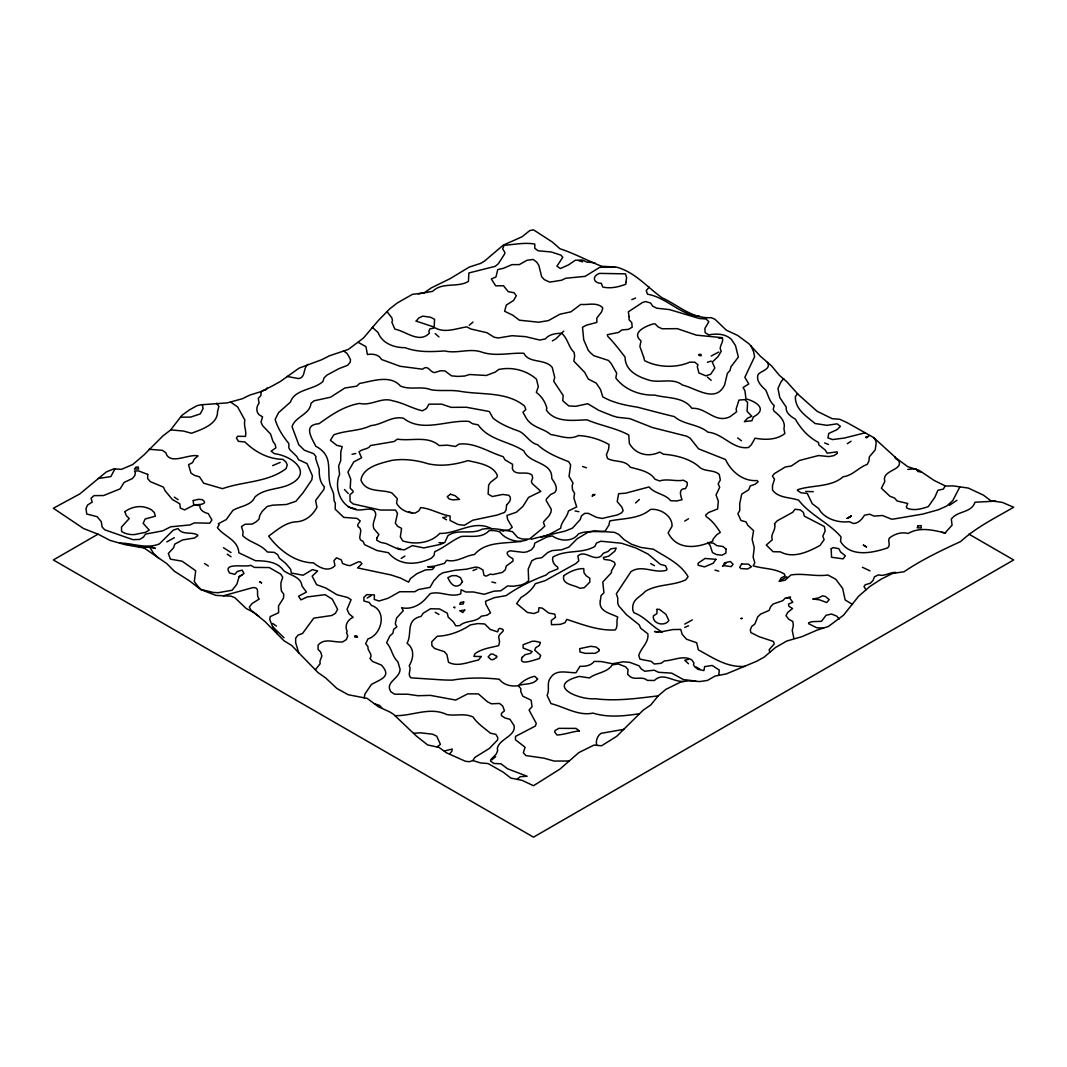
<?xml version="1.0" encoding="UTF-8"?>
<svg xmlns="http://www.w3.org/2000/svg" width="1067" height="1067" viewBox="0 0 1067 1067"><rect width="100%" height="100%" fill="white"/><g stroke="black" fill="none" stroke-linecap="round" stroke-linejoin="round"><path stroke-width="1.5" d="M261.082 391.509L260.922 395.55L258.267 398.378L259.081 403.219C256.333 406.354 255.867 411.435 258.921 414.596L262.535 416.864L261.015 422.105L262.549 425.586L270.578 434.056L272.979 441.391L275.179 444.499L275.9 447.847L271.111 451.208L274.406 453.662C292.851 455.876 314.738 473.708 287.81 485.285C277.047 489.513 264.016 488.793 255.013 496.915C251.145 505.825 240.208 505.945 232.939 510.359L226.257 519.589L218.322 523.75L219.175 524.844L217.401 527.578C224.083 536.634 238.101 539.662 238.848 552.773L255.4 560.682C265.443 560.909 277.393 561.442 283.609 570.592C289.824 575.473 300.921 576.367 302.054 586.13L306.456 592.092L298.52 596.24L300.974 599.854L307.283 596.933L325.088 594.666L332.33 599.214L337.572 609.284L335.518 613.232L331.864 615.486L313.765 618.14L302.535 633.478L297.933 635.185L295.639 638.226L295.666 642.614L298.8 653.151M718.785 674.757L719.305 670.089L712.196 665.461L704.62 666.608L703.913 670.569L697.938 669.329L694.697 666.835L693.483 664.541L693.91 662.927L691.709 659.833C683.08 654.845 673.517 660.62 664.448 660.873L661.1 663.314L654.218 664.007L651.217 661.38L639.933 659.153L638.773 655.458C640.987 647.709 648.989 642.641 647.882 633.851L640.667 628.183L639.08 624.728L626.356 614.605L618.78 605.896L617.766 603.362L617.713 597.773L616.326 593.812L630.93 571.685C641.867 564.203 654.404 573.846 666.288 570.271L667.008 569.311L665.608 565.763L660.406 564.39L648.056 554.066L635.905 547.985L621.461 543.223L600.854 541.222L596.493 543.063L594.812 546.464C581.808 554.093 565.75 549.265 552.826 557.147C551.799 561.229 554.093 565.017 557.588 567.004L557.948 568.831L549.065 572.432L546.064 575.073C532.1 580.208 518.215 587.183 506.051 595.626L494.434 597.653L485.552 601.255L485.818 604.082L490.553 612.871L487.005 615.192L481.244 616.219C475.775 622.781 465.932 619.9 459.744 625.635L455.742 625.809L453.475 622.021L448.167 617.086L447.34 613.192L439.577 608.937L430.508 608.764L423.146 613.245L421.052 616.393C405.047 619.874 412.556 634.011 407.02 643.214C414.77 648.896 413.636 658.192 409.208 665.768C411.875 669.769 406.86 674.504 410.995 677.838L440.031 679.746A100.391 57.965 0 0 0 452.408 680.119C467.826 677.478 483.871 677.518 499.263 679.266C503.811 685.081 511.226 686.721 518.282 685.748L520.843 688.628L520.709 691.389L522.817 696.217L531.113 700.152L532.073 706.687L529.072 710.062L536.261 723.386L535.354 726.04L515.508 736.417L515.454 739.764L525.097 747.287L523.31 752.688L525.871 755.569L544.037 758.184L554.16 761.064L569.405 760.998M793.888 638.319L792.234 630.544L793.328 625.542L792.821 621.474L788.913 619.367L785.966 615.739L787.766 612.405L792.541 608.537L788.886 606.283L788.486 604.082L792.808 602.228L789.167 597.387L785.445 597.973L782.671 600.734L773.175 603.989L770.547 606.83L769.147 610.391L760.544 614.152L757.717 616.886L754.876 623.968L751.675 626.489L750.288 630.063L750.901 632.584L758.97 636.652L773.362 641.44L774.269 643.894L769.16 649.683L769.774 652.244M959.713 487.232L952.724 500.663L946.816 505.985L938.28 509.786L922.795 514.081L893.773 519.015L891.385 519.122L882.476 515.521L873.953 516.081L869.658 514.201L864.443 515.174C862.203 519.162 858.388 523.35 853.533 523.51L849.145 521.67C838.249 523.15 823.844 518.669 818.776 508.652L812.24 503.691L807.292 493.447L800.917 492.767L797.422 490.42L797.649 489.713C812.12 484.818 830.993 487.526 843.197 476.722C852.613 475.709 858.562 467.373 867.218 464.398L868.951 461.024L869.338 456.876L875.22 449.874L876.14 443.352L875.834 440.778L873.78 437.617L847.305 422.745L839.742 419.291L832.18 418.677L817.055 411.248L798.156 394.403L786.806 381.733L779.243 375.211L771.681 366.021L760.344 356.205L748.994 343.841L737.657 335.438L726.32 330.17L714.97 319.273L711.196 317.659C692.283 318.953 678.185 305.149 662.047 297.76C647.216 287.263 635.145 272.218 616.673 267.163L601.548 266.216C587.624 260.775 574.259 253.372 559.962 248.758L552.399 242.089L533.5 229.832L529.725 230.592L522.163 236.714L503.251 245.143L484.351 261.228L480.563 263.416L469.227 267.083L450.327 278.54L431.415 287.837L423.866 293.012L412.516 294.305L397.391 302.908L389.828 308.763L378.492 320.367L363.367 338.146L348.242 349.469L329.343 355.845L321.781 359.699L299.093 368.128L280.194 381.599L272.632 385.774L261.295 391.536L249.945 395.03L242.382 398.725L227.258 402.886L200.796 404.806L197.022 405.687L189.459 409.875L181.897 415.37L170.547 430.054L162.984 435.843L144.085 454.822L132.748 464.532L121.398 469.36L113.836 468.866L106.287 471.961L79.812 493.928L53.35 508.252L83.599 528.565L98.724 534.487L110.061 540.409L125.186 544.69L144.085 547.971L166.772 563.589L174.334 571.205L189.459 580.848L200.796 589.584L215.921 595.386L231.046 596.186L234.82 597.653L246.17 608.47L253.733 612.431L265.069 621.608L283.969 640.72L291.531 645.362L318.006 672.57L325.555 677.852L336.905 688.455L348.242 694.737L367.155 698.392L378.492 706.821L389.828 711.969L393.616 714.37L416.303 735.99L427.64 744.939L438.977 747.393L446.54 752.835L465.452 761.278L469.227 761.705L473.014 760.584L480.563 762.932L488.126 763.572L503.251 772.188L510.813 778.043L522.163 780.377L533.5 785.725L559.962 769.08L578.874 752.582L593.986 745.086L601.548 745.78L616.673 736.337L643.134 710.195L650.697 705.034L658.259 695.844L665.821 689.389L680.946 681.893L688.508 680.813L699.845 681.546L707.408 680.453L714.97 676.105L726.32 673.904L756.556 661.313L764.119 657.165L775.469 647.496L786.806 641.014L801.931 636.679L817.055 630.117L828.392 626.476L843.517 615.192L858.642 596.226L869.978 586.383L881.329 579.048L892.666 573.392L904.016 571.779C921.728 559.748 941.267 550.465 960.713 541.502C976.318 527.138 995.471 517.855 1013.65 507.252L1002.313 502.384L990.963 500.823L983.401 495.115L968.276 488.059L953.164 485.898L945.602 486.059L934.252 480.51L919.127 470.347L907.79 466.692L896.453 458.343L873.766 437.683M308.123 364.354C302.535 367.955 306.189 377.385 298.6 378.585L287.156 376.464M472.841 760.571L474.908 757.397L489.486 748.354L497.595 739.938L497.769 737.63L495.888 734.363L490.353 733.189C484.418 728.001 477.416 723.733 473.054 716.984C464.505 712.983 455.729 716.104 446.913 714.61C429.814 706.301 412.355 716.237 394.99 715.624M267.15 388.015L265.963 389.735L262.229 390.855M315.445 669.689L320.167 663.687L319.9 661.34L321.861 655.938L320.727 652.137L318.033 649.363L318.126 645.055C324.875 637.412 334.251 642.974 342.814 641.841L346.375 639.533L347.775 635.972L346.628 632.811L347.095 631.211C344.308 625.542 347.749 619.66 353.177 617.26L349.122 613.912L347.042 609.35L351.11 599.667L347.429 597.427L336.959 594.746L325.888 588.037L316.592 584.676L312.164 576.127L317.659 570.965L312.418 569.618L303.055 575.233L291.384 573.032L290.557 569.151L285.583 563.283L279.301 558.174L277.727 554.72L274.259 552.359L267.324 551.999C260.721 544.037 249.945 542.716 242.702 535.661L243.063 531.859L241.475 526.578L245.023 524.27L252.225 524.057L256.04 521.896L258.961 519.216L259.815 515.348L262.295 511.24L267.163 506.492L272.472 505.184L286.409 504.504L295.906 501.263L303.308 492.434L311.791 479.87L312.418 475.855L307.043 463.585L298.627 459.717L296.773 456.423L289.917 449.781L288.85 447.887L288.85 443.525C282.888 436.376 277.767 428.24 275.139 419.424L278.567 412.662L290.464 402.072C294.599 389.135 313.698 390.042 322.914 381.519L324.101 377.838L326.955 375.117L338.652 368.782L347.682 365.261L350.123 362.3L350.536 359.899L348.909 356.471L346.882 353.27L343.494 350.87M449.594 754.076L451.955 751.075L452.208 749.047L444.272 751.008M783.725 378.705L781.137 381.573L777.963 388.468L779.804 397.618L786.166 407.047C785.432 412.889 791.007 416.61 795.368 419.184C800.81 428.721 808.506 437.363 818.456 442.405L818.842 444.926L825.191 449.994L827.192 453.195L837.115 451.834L837.368 453.328L833.834 455.649L828.952 456.556L818.536 455.542L799.516 460.451L791.301 466.012L785.365 466.959L774.309 473.668L772.441 476.082L774.509 479.256L772.455 485.698L772.535 490.1C778.603 498.276 789.953 497.102 798.676 500.223C810.32 515.281 828.792 522.603 841.009 536.901L840.543 541.543C850.639 557.828 872.993 552.906 887.664 547.851C891.719 544.583 885.797 539.195 891.158 536.768C896.32 533.407 902.095 531.913 908.137 533.473C919.607 526.738 933.065 530.046 945.055 532.953L952.084 525.164L951.297 519.109C957.686 510.413 971.277 513.32 974.998 502.224L995.804 501.143M563.749 331.117L556.187 338.572L552.399 340.893M649.149 287.143L646.229 290.624L647.549 294.225C666.875 297.533 680.079 315.138 699.645 316.299M797.542 393.603L795.355 396.711C795.062 409.408 806.519 416.263 815.028 423.506L826.965 425.333L837.128 423.839L840.409 426.307L837.168 429.588L828.766 433.455L827.925 437.883L832.58 439.564L844.29 438.057L865.35 432.749M722.532 566.39L726.32 562.709M635.585 502.97L639.36 499.503M469.227 325.248L473.014 322.061M491.914 759.757L495.688 756.69M517.122 779.203L520.296 776.669L527.151 776.256L507.479 768.747L500.97 763.785L493.928 763.479L490.527 761.078L490.82 759.651L496.235 754.049L497.689 750.514L497.302 748.434C499.396 738.671 516.015 736.19 514.107 725.64L509.933 719.318L504.824 717.904L501.357 715.544L501.45 713.396L504.464 710.782L502.704 706.034L499.583 703.473L491.46 703.793L487.406 701.766L478.389 693.87L467.653 693.883L455.662 700.059L430.414 695.377L417.904 695.724L407.727 694.217L394.643 694.204L391.029 691.923C384.227 682.066 399.965 678.825 400.072 669.249L397.871 661.78C392.029 656.392 391.949 648.563 386.587 642.721L389.895 635.892L392.896 633.264L393.683 629.357L396.857 626.822L395.35 623.955L395.657 621.768L396.644 617.966L403.286 610.631L401.592 607.723C410.528 609.71 419.024 605.696 425.013 599.427L430.174 593.665C440.204 590.544 450.621 597.973 460.717 593.839L461.157 589.731L465.799 591.998L473.428 591.972L484.178 594.292L493.914 591.185L500.77 590.771L507.572 585.97L513.64 586.21L521.109 585.063L525.484 583.209L528.658 580.688L528.218 569.058L531.846 560.695L535.887 558.655L541.783 557.694L547.838 552.466L552.146 550.585L561.602 549.785L568.844 547.131L577.114 538.808L588.224 532.126L594.252 530.939L614.499 532.353L618.62 534.327L624.302 539.782L631.611 544.29L641.2 547.491L653.364 549.198C665.941 557.281 680.333 563.376 688.068 576.673L685.868 579.768C672.957 585.93 657.605 583.902 645.388 591.318C639.64 597.707 631.504 599.161 632.811 610.257L633.998 612.765C645.095 616.873 651.617 626.316 661.687 631.704L672.997 629.543L680.733 629.437L682.213 634.412L686.508 639.2L696.724 642.787L698.338 649.843C713.383 657.992 726.947 667.755 745.34 666.355M779.243 581.382L786.806 576.74M437.123 746.873L440.418 744.406L436.736 736.15L432.562 734.189L420.278 732.789L413.689 733.336M949.377 505.371L956.939 500.29M711.196 356.018L718.758 352.03M847.305 443.685L851.079 441.245M684.734 521.096L688.508 518.735M401.179 558.374L404.953 556.08M684.734 624.088L692.296 619.914M367.155 598.04L370.929 595.813M847.305 518.415L851.079 516.188M166.772 541.903L174.334 537.715M98.044 534.154L53.35 559.962L533.5 837.168L1013.65 559.962L968.956 534.154M238.608 576.86L242.382 574.726M280.194 462.411L272.632 465.625M631.797 299.627L635.585 298.053M684.734 627.369L688.508 625.809M473.014 570.565L476.789 569.018M541.076 537.341L548.958 534.607L560.655 528.272C561.242 521.47 567.124 517.695 568.444 510.946L576.673 506.958L573.886 498.009L574.58 493.234L572.566 490.033L572.139 485.912L573.019 483.018L569.044 476.362L570.645 464.959L568.711 461.704C557.748 457.383 546.197 452.795 537.608 444.739C528.618 442.472 525.591 432.842 516.975 430.454C508.372 427.307 500.036 423.839 492.994 418.104L489.313 411.502L466.412 407.261L451.114 407.354L441.578 404.14L428.894 404.18L426.48 408.488L422.479 410.795C412.222 408.501 403.259 402.846 392.936 400.872C381.559 396.697 371.156 406.26 359.672 403.406C344.348 405.927 331.464 414.73 319.046 423.692C302.521 424.879 311.831 437.99 315.765 446.219C334.384 456.263 326.075 470.24 330.41 485.778L333.464 493.141L334.184 501.063L335.331 502.957L335.198 509.212L343.747 517.375L357.085 518.402L360.233 520.949L357.778 524.644L358.005 526.605C365.007 530.219 355.244 539.102 362.98 541.196L364.554 544.65L377.051 550.532L388.388 552.706C399.658 566.164 416.717 565.163 431.215 558.308L433.976 555.547L434.776 551.639C444.312 547.611 451.941 540.329 461.384 536.448C470.907 535.567 481.59 538.728 489.153 530.646A13.791 7.962 0 0 1 499.876 532.006C504.904 538.595 513.12 541.222 521.123 541.569M144.085 547.971L147.873 546.677M223.43 595.773L252.799 587.61C261.162 587.05 254.973 595.186 259.268 599.014L252.039 603.562L249.331 607.083L251.145 610.404L258.721 616.152M786.806 598.24L790.594 596.986M707.408 362.247L711.196 361.059M531.246 539.275L538.368 537.355M688.508 659.353L684.734 660.26L688.508 663.754M624.395 729.241L600.961 733.362C597.307 735.977 595.519 740.898 596.72 745.233M352.03 454.289L355.804 453.488M446.54 516.841L442.765 517.628L446.54 519.802M639.253 713.743C623.982 716.104 607.79 717.744 592.999 713.103C578.394 716.197 564.816 707.101 550.972 703.593L547.091 695.337C550.145 689.735 546.157 682.88 550.705 677.558C556.334 668.809 567.537 672.997 575.98 672.717L579.981 666.301C585.103 666.488 590.905 665.835 594.199 661.407L601.121 661.54L612.431 663.741L623.395 661.78L629.89 662.394L639.066 665.821L641.24 668.942L644.788 671.25L654.218 670.169L658.419 672.29L671.743 673.157L683.36 679.546L695.791 681.093M503.291 530.846L509.159 529.859L512.24 527.271L507.665 519.549L506.932 515.481L516.401 512.213L522.937 506.358L528.565 497.409L540.836 491.394L532.22 483.538L531.339 481.55L532.713 477.976L531.913 474.988C526.298 470.36 515.308 476.602 512.373 468.8L512.587 464.305L505.078 459.917L503.144 456.663C488.219 452.008 474.962 442.338 458.93 444.112L455.489 446.486L447.42 445.179L439.191 445.566C427.427 435.363 411.529 441.391 397.417 439.151L394.016 441.551L370.596 445.499C367.982 449.794 362.327 448.54 359.019 451.901L361.606 457.77L353.724 461.944L347.922 472.067L350.723 479.176L350.203 488.219L353.017 490.953L353.084 492.14L349.949 494.701L350.083 501.383L353.164 503.957L380.452 510.039L395.524 510.066L397.498 513.414L395.337 523.27L397.698 526.284L401.579 528.405L400.338 536.888L402.672 540.876C415.023 544.944 430.521 543.276 439.724 533.433C457.676 533.86 474.442 519.242 491.66 528.779M539.462 537.141L565.017 531.126L572.459 528.152L580.248 519.549L581.435 515.881L584.689 513.387L588.264 513.334L596.453 517.335L602.081 518.455L617.54 514.894L621.554 512.84L623.181 510.626L621.821 507.065L617.206 501.597L618.633 493.701L625.395 493.234L649.069 486.952C654.898 493.994 664.968 493.674 670.65 500.69L676.611 500.97L682.053 499.743C680.519 495.782 678.172 488.219 685.507 488.646L687.215 485.272L687.188 482.417L683.454 480.203C675.424 481.697 667.435 478.429 659.499 480.937L654.951 479.203C649.803 471.254 638.986 469.667 630.29 467.239C625.035 459.584 614.912 462.545 607.576 458.53L606.403 454.835L608.577 449.22L609.07 444.566C599.827 439.284 588.997 436.083 578.421 435.549C569.618 440.324 559.935 435.856 550.799 434.549C543.21 428.16 532.513 427.734 526.591 418.731L522.95 412.262L525.818 409.541L524.564 406.047C506.305 391.109 481.417 395.203 459.557 391.189C450.034 389.708 440.564 391.349 431.081 389.775C420.985 385.707 410.488 390.402 400.445 386.027C390.295 374.41 372.543 381.172 359.619 383.44L356.738 386.147L344.854 388.015L330.543 397.217L314.058 400.792L310.964 403.366C310.097 414.476 294.719 416.77 292.065 426.773L298.773 444.726L304.362 450.234L313.565 453.648L316.032 456.596L315.632 458.45L319.26 469.28C318.993 475.135 319.833 482.444 324.328 486.725L323.901 489.42L315.565 500.516L316.966 507.252C313.018 514.827 305.802 521.216 296.773 521.776C285.823 522.07 277.127 530.046 268.657 536.101C278.994 550.159 295.399 562.669 313.418 562.869C319.433 567.684 328.396 572.499 334.985 565.67L333.931 560.695L336.505 557.814L341.293 559.882L342.574 563.496L347.188 565.203L350.096 565.67L358.512 561.789L360.419 561.936L361.913 563.749L357.592 567.924L390.869 574.913L400.538 578.061L408.594 582.142L410.368 578.634L416.904 573.673L425.52 569.911L432.348 569.498L434.282 567.311L427.587 566.75L434.189 566.19L444.432 563.376L446.66 560.295C456.769 562.869 464.932 555.64 474.468 554.533C487.499 539.382 509.613 544.917 527.111 539.902M718.758 338.186L722.532 337.692M614.685 267.243L599.734 267.337L585.129 276.366L565.723 278.26L561.575 280.234L549.732 282.128L544.303 279.621L541.676 276.766L538.808 265.323L536.728 262.162L533.18 259.468L526.991 260.268L519.362 264.603L511.867 264.643L503.331 268.351L497.755 269.578L495.955 276.967L491.327 278.967L495.688 285.849L503.464 285.729L508.292 291.678L514.027 292.731L516.321 295.772L513.534 300.521L506.292 305.069L504.624 311.257L512.827 315.245L519.402 320.193L538.582 322.207L548.371 320.634L559.935 314.218L570.925 311.831L580.768 304.415C587.904 305.135 596.28 302.014 602.241 307.283L602.788 308.39L601.468 312.098L596.826 318.046L596.813 322.407L586.463 325.168L582.502 327.236L583.742 339.799L588.237 350.296L590.838 353.164L593.932 355.738L608.47 360.446L611.031 363.327L616.686 373.157L615.819 378.025C624.688 389.788 640.013 395.604 654.631 395.083C667.262 398.484 683.614 396.591 691.869 408.341C706.354 407.274 715.09 423.839 729.948 416.744L736.59 411.835L736.15 408.968L738.951 400.098L744.793 399.605L747.58 402.352L747.1 411.369L751.795 416.25L747.58 418.184L744.393 421.665L751.955 420.705L753.275 417.104L756.85 414.81C766.706 407.101 752.929 400.472 745.98 398.925L744.939 390.789L743.072 387.508L748.767 383.947L744.846 377.318L754.582 356.751L753.649 351.843L750.941 345.908M98.431 478.483L110.848 476.589L114.916 468.973M907.79 469.427L915.353 468.72M895.987 572.445C889.798 571.952 884.73 576.82 878.434 574.873L874.366 576.9L873.033 580.488L870.272 583.262L865.284 584.743L864.017 586.53L865.911 589.811M658.179 695.884C636.972 698.365 616.526 701.419 595.213 698.725C578.701 700.179 544.65 685.414 579.248 676.411L589.477 677.945C596.426 672.583 607.11 672.81 612.258 664.914L618.14 663.941L625.475 666.742L628.076 669.609L627.609 674.251L630.477 676.958C635.812 680.119 642.441 675.971 647.269 680.359L654.391 680.493C662.794 671.85 673.384 682.093 683.24 681.413M418.277 293.825L432.695 291.344C442.111 281.741 457.543 287.983 468.426 281.408L468.906 272.952L495.221 266.323L498.329 263.749L504.464 254.199L504.944 252.519L502.597 248.758L504.198 245.303C514.574 244.503 524.417 242.316 534.78 244.023L534.82 248.371L538.195 250.785L551.252 251.972L560.922 255.12L562.789 257.307L556.921 266.163L560.375 268.537L568.444 264.936L575.38 260.215L582.595 260.068L586.703 262.069L594.919 262.762M120.091 543.05C133.268 543.156 146.192 549.345 159.383 543.903L173.307 530.112L178.029 528.578C182.577 535.474 191.193 531.433 197.355 534.887L197.888 535.581L194.527 538.008L182.724 539.915L174.801 544.077L173.614 547.758L168.346 553.453L170.413 559.161L182.057 561.175L195.714 570.752L194.301 581.528L198.209 586.77L201.049 589.491L213.173 592.425L218.201 592.692L232.099 590.251L236.847 584.263L239.101 576.834L244.01 573.432L242.142 570.138L237.354 571.459L234.82 574.353L229.592 573.019C221.843 561.896 246.25 567.711 250.612 565.257L254.439 567.404L269.284 567.564L280.674 574.086L282.728 577.26L280.941 582.662L280.954 587.023L281.448 591.105L283.755 594.132L283.502 598.107L278.527 605.883L278.607 612.738L270.191 616.606L269.778 619.66L272.659 626.729L277.153 633.731M823.577 628.116L816.682 627.729L808.586 623.675L808.733 622.715L812.054 621.674L821.47 621.327L826.085 615.272L831.5 614.032L836.781 616.126L839.182 619.1M805.705 491.447L813.267 491.687M170.667 429.854L183.657 431.081L191.486 433.269C201.556 429.481 217.801 424.333 217.535 411.529L218.908 406.367L216.628 403.326M374.397 703.727L379.625 705.447L381.999 708.115M149.033 449.274L162.317 450.327L165.798 452.688C169.666 465.799 188.512 453.542 198.035 455.902L194.194 459.223L192.54 462.638L188.552 464.705L190.953 473.094L194.527 475.389L199.542 476.869L203.69 483.204L222.51 488.673C243.449 481.19 267.63 482.617 286.076 468.613L287.263 464.945L285.916 461.918L282.822 459.343C268.177 459.09 255.16 451.968 244.876 441.965L238.381 441.338L236.461 438.084L237.581 436.256L245.437 436.43C246.877 430.961 243.303 425.706 244.89 420.118L237.594 406.874L230.659 402.139M438.977 542.623L442.765 543.023M662.047 632.358L654.484 631.504L658.259 632.051M180.59 417.197L190.593 417.104L200.236 413.929L203.077 408.568L202.33 404.633M138.803 546.918L149.54 546.824L153.501 553.266L158.943 558.548M500.17 530.419L503.224 530.832M921.381 472.027L917.847 471.481L916.019 468.947M575.086 510.986L578.874 511.68M941.814 532.286L945.602 533.153M491.914 582.022L495.688 582.889M348.242 507.038L355.804 508.892M147.873 546.517L155.435 548.451L151.647 547.144M578.874 260.788L582.649 261.828M714.97 570.085L718.758 571.152M582.649 466.532L586.437 467.813M397.391 548.011L401.179 549.425M824.618 442.938L828.392 444.446M408.741 511.56L412.516 513.08M869.978 570.858L862.416 567.284M650.697 563.603L654.484 565.683M358.205 342.36L365.954 346.628L367.395 354.524C372.463 353.617 378.918 354.377 381.506 359.472L400.005 366.261L422.572 369.209C428.187 364.314 429.494 371.85 434.376 372.61L440.431 370.782L444.926 370.889L451.474 375.837L457.756 376.424L464.652 376.037L469.587 374.517L486.365 375.477L495.435 371.983L498.676 369.489C511.92 366.648 526.298 370.182 536.461 379.158L538.342 386.788L536.314 392.336C541.823 396.671 544.944 401.419 546.851 408.074L546.371 410.128C555.32 422.999 573.366 420.278 586.997 419.824C600.601 425.653 615.926 427.987 628.756 435.003L629.343 443.392C635.479 454.435 648.469 457.623 659.699 452.061L663.487 454.235C676.211 455.156 691.203 458.97 700.339 467.893C706.087 471.787 714.01 469.68 719.251 474.428L720.332 479.99L718.158 483.791L719.705 487.272L716.01 494.955L718.331 501.157L717.611 508.986L708.581 512.507L705.607 515.148L706.407 516.775C712.329 520.629 716.544 526.618 720.305 532.366L716.797 534.714L713.063 539.128L712.743 541.102C697.538 548.171 676.998 550.745 668.142 532.806L672.037 526.324C672.637 515.721 659.806 508.119 650.417 509.479C639.253 519.069 623.555 518.189 609.777 520.936L608.937 525.031L605.042 531.299C596.146 532.246 586.837 530.219 578.434 533.913C572.552 542.183 559.788 541.356 552.306 535.901L546.891 537.021L534.727 543.09L534.127 546.384L531.366 549.878L527.085 551.786L523.724 552.399L510.266 550.799C503.317 552.519 509.666 557.241 512.867 558.668L513 561.109L506.318 565.977L505.318 569.765L502.344 572.419L492.941 574.539L490.26 574.166L486.139 576.153L483.978 575.34L482.938 569.938L479.003 567.684L475.615 567.07L466.506 569.191L454.915 570.298L442.645 572.872L439.07 575.18L433.776 580.848L429.988 587.397L418.531 589.518L414.783 591.718L399.712 591.745L388.215 598.2L379.025 601.014L374.237 599.414L374.437 594.933L366.875 594.612L363.9 597.267L363.914 601.001L369.062 602.402L371.396 605.416C387.534 610.524 381.866 634.772 367.982 638.906L365.648 643.654L367.955 646.695C367.195 651.19 373.29 653.938 370.009 658.606L372.583 661.487L381.452 665.101C392.056 676.838 380.879 678.932 371.369 684.521L364.981 693.937L364.207 697.845M435.203 612.325L438.977 614.472M852.546 604.456L845.171 599.987L842.637 588.357L835.741 579.234L827.912 575.02C815.468 576.82 803.344 572.979 790.954 574.953L785.005 580.261L779.363 581.222L781.111 578.007L785.099 575.94L784.338 573.993C774.602 568.111 763.585 569.044 753.142 565.803L754.809 562.816L753.129 557.081L754.262 547.691L752.142 539.449L753.582 530.619L747.767 525.257L746.033 521.896L740.965 520.456L737.871 513.747L739.791 510.493L739.698 503.717L741.712 494.141L748.754 489.766L750.208 485.952L754.956 484.325L758.144 481.804L757.157 480.55C743.045 481.644 731.162 471.614 725.533 459.517L698.618 448.86L690.136 438.164L686.748 436.216L652.377 427.534L629.943 418.651L617.26 417.25L612.285 415.757L598.88 410.395L587.757 403.726L575.74 406.3L568.791 405.94L562.749 400.699L563.176 395.43L553.693 381.226L554.733 377.465L552.253 367.475C545.104 358.312 528.939 363.82 523.884 353.284C509.639 352.563 495.021 356.912 480.99 351.857C469.24 348.109 456.929 353.897 444.766 350.95C431.548 351.79 417.877 352.537 405.073 347.669C394.203 347.789 382.133 343.401 378.171 332.637L372.29 327.302M696.071 666.955L699.845 669.129M231.046 552.546L223.483 547.704M204.584 563.549L208.358 565.977M174.334 497.129L178.109 499.663M227.258 554.173L231.046 556.734M272.632 623.461L276.406 626.062M737.657 437.937L741.445 440.764M707.408 377.091L711.196 380.332M435.203 333.598L438.977 336.919M272.632 626.809L283.969 637.719M344.468 489.513L348.242 493.528M945.242 485.805L943.361 489.086L937.88 490.287L934.839 497.262L928.317 506.598C921.475 508.932 914.139 510.986 907.097 508.252L906.31 506.985L907.75 503.504L897.04 500.957L894.546 498.022L889.998 496.288L881.395 488.233L884.836 481.497C881.222 469.813 903.669 470.667 898.734 460.677L895.293 458.303L895.146 456.889M767.386 362.34C771.534 369.262 761.425 370.622 758.13 374.45C755.689 380.932 761.571 386.161 765.719 390.095C768.427 395.51 769.227 401.245 774.242 405.58L773.202 409.341L774.242 411.369C779.31 415.156 786.072 421.665 783.912 428.627L784.859 433.549C776.629 440.057 764.879 440.084 755.076 438.177L751.355 444.752L748.541 447.5C732.856 449.861 723.186 433.469 707.928 432.188C698.218 423.972 683.72 424.853 674.384 416.623C662.194 413.663 649.99 410.488 637.719 407.234C625.489 405.287 613.485 402.966 602.775 396.857L600.481 389.442L596.253 383.16L588.29 379.025L584.689 372.37L573.873 361.153L574.646 355.831L574.019 352.337C568.538 347.082 567.737 338.506 561.709 333.251C555.96 333.344 549.212 334.118 545.37 338.933L539.755 340.053L525.578 336.652L512.107 335.705L498.356 337.972L494.234 337.279L486.992 332.731L470.814 328.969L466.866 326.889C456.329 328.343 445.139 333.464 435.003 327.822L429.774 328.943L428.894 331.357L429.427 333.104C419.198 343.934 405.927 331.13 394.883 329.17L391.856 322.181L392.509 320.527L391.816 317.833L387.148 311.804M600.334 600.881C598.214 611.511 610.684 613.392 617.74 617.019C615.939 621.367 618.38 626.276 615.312 629.943C598.507 630.917 582.262 624.435 566.79 619.394L565.003 622.728L560.295 624.368L551.479 624.715L551.306 620.447L555.547 617.273L554.747 614.099L548.878 613.125L542.343 608.163L538.942 607.683L538.488 611.778L533.967 613.538L527.418 612.418L516.628 603.535L521.123 597.4C526.658 594.199 532.34 589.518 535.287 583.742L545.104 580.675L575.9 563.536L578.807 560.842L577.834 555.92C585.129 549.532 593.039 561.455 600.988 556.187L603.415 553.226L607.977 551.492L610.911 548.825L616.206 548.065L614.872 551.119L608.617 556.227L603.295 557.521L604.109 559.415L610.257 560.228L614.352 562.229L615.179 564.39L611.404 570.938L611.484 572.619L602.775 582.008L603.949 592.825L601.068 595.533L600.334 600.881M774.709 524.591C776.122 530.166 770.041 534.274 772.308 539.795L766.293 545.064L773.108 551.706L780.417 551.866C793.208 558.935 808.479 551.759 819.976 545.49L824.124 539.729L822.804 536.127L825.151 531.019L824.351 526.498L804.398 516.188L803.398 512.4L800.25 509.853L795.022 509.252L792.714 512.293L777.229 520.803L774.549 523.63L774.709 524.591M629.103 316.659L629.077 319.78L631.757 322.607L632.197 327.182L628.423 329.37L621.834 329.916L618.58 332.411L607.35 334.665L607.817 336.425C614.219 342.774 619.434 350.016 625.075 357.018C625.009 369.609 636.079 376.011 646.815 379.399C658.446 384.2 672.49 376.944 682.387 385.054C696.057 388.175 715.624 403.726 724.613 384.894L727.374 373.397L730.001 370.542L730.975 366.741L738.351 357.098L735.523 345.641L731.362 339.306C725.08 333.598 716.651 333.464 708.781 334.878L705.127 332.624L704.9 328.396L708.861 321.741L706.047 318.993L699.365 318.5L669.436 309.577L656.712 308.203L652.697 306.149L650.577 303.015L645.562 301.534L642.441 302.535L628.316 311.844L629.103 316.659M481.31 656.498L478.443 660.06C468.733 661.833 457.983 667.248 448.54 662.327L446.886 654.551L444.339 651.657L434.669 648.509L431.935 645.722L431.708 641.814L437.203 636.252C448.954 635.865 460.824 631.397 470.427 624.875L477.856 623.568L484.725 623.968L490.313 629.477L497.649 631.864L498.529 629.09L499.796 628.356C508.105 630.21 499.263 632.664 498.636 636.799L499.543 641.6L498.756 645.602C490.673 647.709 482.177 648.483 474.988 653.698L473.908 656.405L481.31 656.498M376.731 538.155L376.704 540.195L380.546 542.343L386.041 543.543L398.658 549.345L404.446 549.785L412.329 545.61L423.826 547.918L440.458 544.383L444.739 542.489L447.967 535.621C458.063 528.418 471.427 535.087 482.177 529.179C492.14 527.498 502.664 529.859 512.48 531.659L517.628 537.408L522.31 539.075L529.499 539.035L541.996 528.792L544.784 526.098L543.436 522.51L544.05 521.256L549.278 515.534L550.985 512.16L551.266 509.266L546.211 500.676L546.464 498.943L550.652 494.501L554.773 492.514C558.695 488.246 554.307 482.177 551.719 478.443C552.773 461.731 529.485 464.105 523.83 450.888C509.106 441.164 488.859 440.258 478.163 424.866L472.588 423.719L468.987 421.438C447.406 419.544 422.585 433.122 403.513 418.277C391.816 415.597 382.453 424.693 370.849 425.613C359.179 431.255 345.815 430.294 333.838 434.803L330.41 440.324L336.812 445.352L342.214 446.606L340.786 451.915L340.706 460.571L338.612 466.146L339.599 474.308C333.998 486.672 339.906 505.985 354.737 509.226C360.979 512.267 374.984 504.411 375.771 514.534C375.104 519.402 371.783 523.724 373.917 528.712L378.892 534.567L376.731 538.155M147.726 474.415L147.659 478.576L150.327 481.644L163.478 487.152L165.012 490.633L172.347 499.489L179.87 503.877L180.283 508.012L184.538 509.919L193.781 505.211L199.876 505.425C199.382 510.346 204.384 512.6 208.318 513.654L211.92 520.042L209.746 523.163L194.221 522.923L190.099 524.911L170.693 526.805L162.611 530.873L145.525 534.1L143.351 537.208L139.604 539.422L132.988 539.675L104.726 529.806L102.099 526.951L101.272 521.656L97.164 516.708L86.72 514.001L86 508.466L87.587 505.024L92.215 502.104L91.042 498.289L94.016 495.635L103.592 495.541L120.104 488.873L124.092 482.431L132.428 478.523L134.815 475.535L135.376 472.814L134.455 470.96L138.657 470.934L147.726 474.415M496.675 656.365L496.648 657.485L492.941 659.699L491.087 659.579L488.139 656.925L490.78 654.098L493.047 654.084L496.675 656.365M831.206 548.731L831.526 557.267L843.117 558.855L845.357 555.787L840.609 552.026L838.849 548.678L833.207 547.571L831.206 548.731M726.027 549.105L725.933 553.079L722.026 555.187L716.517 554.587L712.476 552.559L710.035 545.237L707.688 542.543L713.516 543.223L716.864 545.65L722.959 546.504L726.027 549.105M522.163 657.312C517.708 666.995 536.634 658.939 539.489 658.579L540.662 655.365L534.674 650.083L535.754 647.696L539.368 645.415L540.422 642.401L534.927 641.2L532.206 641.28L523.083 644.748L523.137 648.016L532.166 651.537L530.486 653.377L525.151 654.671L522.163 657.312M124.879 511.653L126.293 515.548L129.24 518.535L121.505 527.045L121.571 531.379A14.538 8.389 0 0 0 134.375 534.594L145.552 532.326L149.247 530.086L143.138 523.283L145.165 519.002L155.382 516.161L154.262 512.507L151.434 509.773C142.618 504.744 132.895 505.971 124.879 511.653M506.638 504.784L506.078 509.933L504.638 512.36L497.169 515.068L472.868 520.203L464.305 525.311L458.13 524.511L450.021 520.456L450.127 516.041C439.977 514.401 431.188 508.652 420.745 507.572L418.838 510.84L415.116 513.054C407.781 513.387 400.245 509.773 396.591 503.291L397.257 498.542L391.856 492.927C381.212 489.006 366.101 493.087 360.966 480.203C362.687 467.053 380.692 463.171 391.922 460.384C403.753 458.49 416.557 460.13 428 463.745C441.365 466.772 454.835 464.652 467.973 460.624C478.056 462.985 493.274 464.945 497.422 475.629L496.929 477.349L490.487 482.351L488.659 485.058L488.126 494.088L492.354 496.528L502.624 494.461L508.799 495.261C512.44 498.262 509.439 502.57 506.638 504.784M625.889 282.342L625.809 284.195C618.527 287.05 610.431 288.81 602.668 287.01L601.415 283.369C593.252 283.155 591.652 276.246 599.507 273.379L625.449 273.859L626.636 277.54L625.889 282.342M563.736 575.78C561.455 584.836 574.58 584.796 579.861 588.304L584.329 587.664L589.824 582.102L589.784 578.207L586.303 575.86L584.022 572.806L583.729 568.604C576.593 568.484 569.485 571.659 563.736 575.78M643.601 356.858L644.628 360.633C657.872 367.648 676.131 368.142 689.722 362.18L694.817 362.206L697.951 364.767L697.298 366.568L698.885 372.957L705.78 375.824L710.662 374.277L714.877 367.982L712.249 362.1L717.958 356.658L721.252 351.31C717.838 346.295 724.36 342.747 722.212 337.665L696.338 335.145L677.305 328.663L662.087 328.769L657.912 326.769L655.245 323.941L653.538 323.834C646.389 325.808 630.624 332.464 641.027 340.88L639.88 346.508L643.601 356.858M599.187 649.563L599 651.097L595.239 653.284L585.089 653.337L579.941 651.937L579.674 648.656L590.731 646.309L596.04 647.015L599.187 649.563M699.058 354.484L698.925 355.471L701.232 355.738L700.926 354.324L699.058 354.484M741.058 618.567L742.165 618.353L741.058 618.567M579.328 730.882C572.499 731.549 564.643 734.616 557.014 735.03L554.707 731.989L555.067 730.495L558.895 728.348L576.06 728.401L579.328 730.882M917.727 525.911L917.313 527.778L921.248 527.952L921.128 525.578L917.727 525.911M537.608 678.945C533.353 685.187 524.844 683.24 518.615 685.548C522.563 680.879 528.779 677.545 534.674 676.278L537.608 678.945M463.718 601.935L463.198 604.002L459.73 604.242L460.531 602.468L463.718 601.935M657.019 609.337L656.899 613.632L653.324 615.926C652.284 624.115 665.048 626.756 668.849 620.527L665.941 614.352L659.446 609.377L657.019 609.337M416.183 321.1L434.149 327.102L434.576 319.34L430.628 317.259L422.719 316.139L418.597 318.126L416.183 321.1M724.56 562.816L723.319 565.563L731.162 566.63L733.082 564.283L730.375 561.482L724.56 562.816M355.164 635.879L354.591 636.946L357.485 637.212L356.565 635.812L355.164 635.879M715.89 559.321L713.263 563.229L704.487 566.884L698.151 565.203L698.098 563.203L705.007 558.468L715.89 559.321M813.027 599L819.589 599.854L826.685 602.522L829.232 599.627L825.418 596.493L822.644 595.813L818.656 597.88L813.027 599M741.658 563.963L739.711 567.204L740.778 568.578L747.674 568.964L751.435 566.79L748.434 564.15L741.658 563.963M593.079 494.608L592.118 496.208L595.013 494.541L593.079 494.608M462.464 581.755L460.184 584.796C453.715 588.851 450.154 582.462 447.82 577.66L451.928 575.673L456.289 575.66L460.464 577.62L462.464 581.755M847.238 518.335L851.319 516.055L847.238 518.335M464.759 610.071L462.825 612.511L459.73 610.737L464.759 610.071M135.789 467.359L134.429 469L138.67 469.027L138.11 466.879L135.789 467.359M453.915 607.376L454.822 607.897L454.809 607.083L453.915 607.376M193.207 500.516L193.62 504.678C196.368 504.811 209.786 504.784 202.29 499.663L198.702 499.316L193.3 500.49M868.631 436.216L866.577 437.83L865.524 437.217L868.631 436.216M450.514 494.208L447.233 496.675L449.274 499.063L452.795 499.876L459.517 499.396L455.102 495.702L450.514 494.208M261.522 582.849L259.841 581.875L261.522 582.849M866.484 546.918L863.39 545.13L866.484 546.918"/></g></svg>
